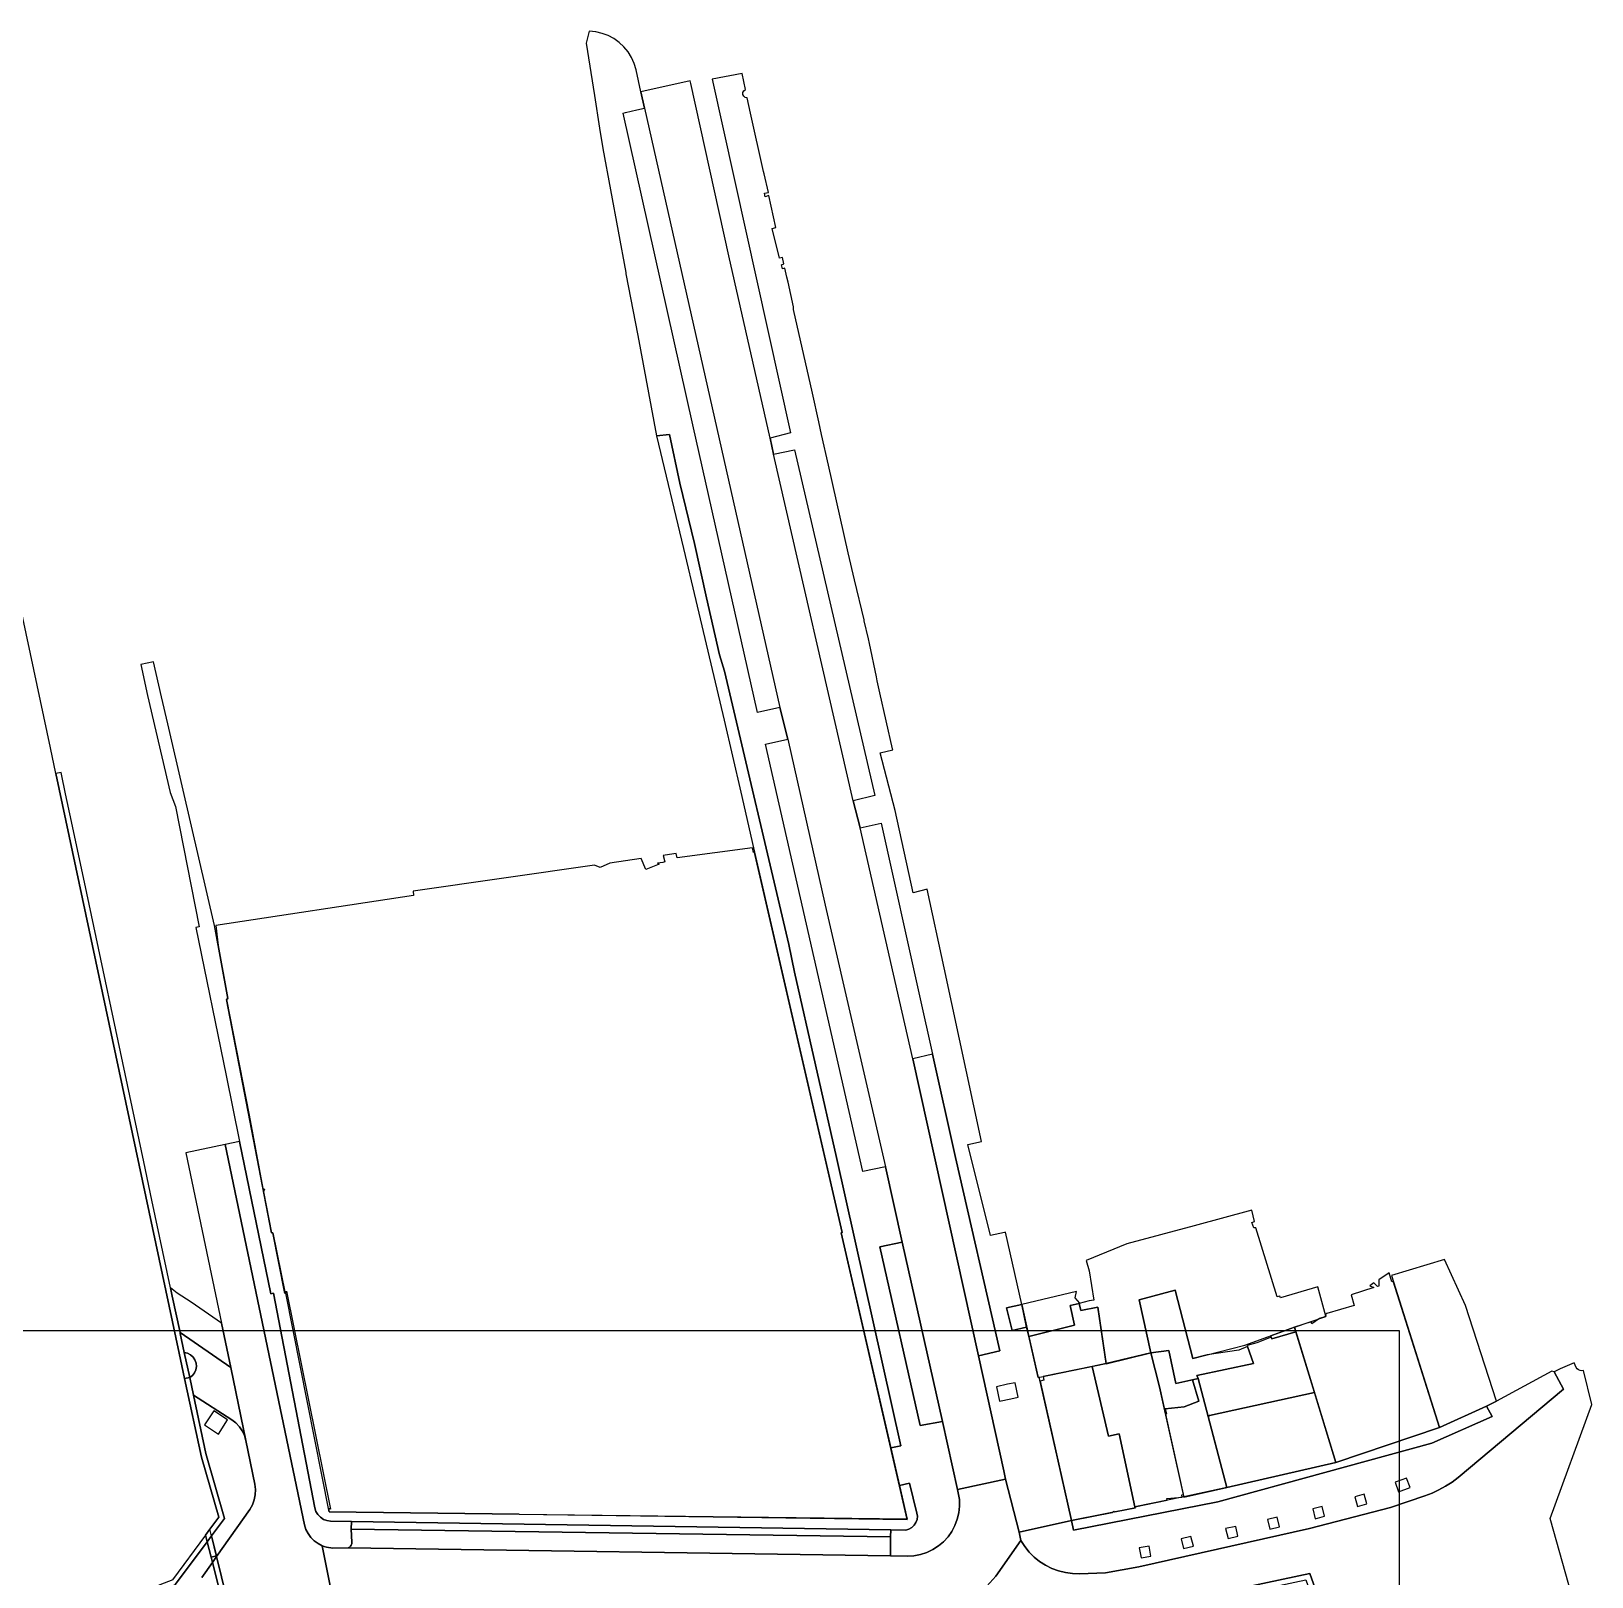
# Model space of a CAD drawing. Header units: metres. Extents: x -62 to 637, y -499 to 559.
# Drawn here: x 396.5 to 536.2, y 277 to 415.3 of the extents above; entities that cross this region are included whole.
import ezdxf

# ---------------------------------------------------------------- set-up
doc = ezdxf.new("R2010")
doc.units = ezdxf.units.M

msp = doc.modelspace()

# ---------------------------------------------------------------- linework, layer by layer
at = {"color": 7}
msp.add_lwpolyline([(0, 0), (519, 0), (519, 299), (0, 299)], close=True, dxfattribs=at)
at = {"layer": 'building_2', "color": 1}
for points in [[(419.37, 302.53), (423.3, 283.03), (423.14, 283.09), (423.2, 282.78), (440.21, 282.59), (474.93, 282.12), (469.02, 307.75), (469.11, 307.78), (461.24, 341.91), (461.17, 341.81), (461.08, 342.22), (454.34, 341.31), (454.26, 341.72), (453.27, 341.56), (453.1, 341.53), (453.24, 340.97), (453.07, 340.91), (452.59, 340.84), (452.73, 340.75), (451.55, 340.28), (451.13, 341.25), (448.3, 340.84), (447.44, 340.47), (446.93, 340.66), (430.7, 338.34), (430.74, 337.94), (413.05, 335.28), (413.26, 333.47), (414.13, 328.72), (414.02, 328.66), (416.03, 318.28), (417.27, 311.72), (417.41, 311.66), (417.32, 311.44), (418.02, 307.75), (418.15, 307.75), (419.26, 302.34), (419.37, 302.53)], [(523.03, 305.38), (518.27, 303.94), (522.57, 290.34), (526.78, 292.25), (527.68, 292.69), (524.91, 301.25), (523.03, 305.38)], [(518.3, 303.38), (518.05, 304.19), (517.13, 303.56), (517.15, 303), (517.02, 302.97), (516.68, 303.28), (516.32, 303.03), (516.69, 302.88), (514.65, 302.22), (514.92, 301.25), (512.5, 300.53), (512.38, 300.44), (512.41, 300.31), (512.3, 300.25), (511.84, 300.09), (511.14, 299.62), (511.08, 299.81), (509.59, 299.31), (513.3, 287.22), (522.57, 290.34), (518.43, 303.44), (518.3, 303.38)], [(490.31, 301.44), (490.37, 301.47), (489.95, 301.94), (490.07, 302.5), (485.18, 301.34), (485.8, 298.5), (489.89, 299.5), (489.51, 301.25), (490.31, 301.44)], [(500.5, 296.53), (498.9, 302.62), (495.69, 301.78), (496.74, 297.03), (498.34, 297.22), (498.98, 294.28), (500.96, 294.72), (500.85, 295), (505.92, 296.06), (505.4, 297.59), (504.62, 297.25), (501.77, 296.84), (500.5, 296.53)], [(491.98, 301.12), (490.47, 300.81), (490.31, 301.44), (489.51, 301.25), (489.89, 299.5), (485.8, 298.5), (486.64, 294.81), (492.74, 296.06), (491.98, 301.12)], [(505.37, 297.69), (505.4, 297.59), (505.92, 296.06), (500.85, 295), (500.96, 294.72), (501.87, 291.34), (501.98, 291.41), (511.38, 293.47), (509.71, 298.91), (507.55, 298.28), (507.51, 298.44), (506.22, 297.91), (505.37, 297.69)], [(507.51, 298.44), (507.55, 298.28), (509.71, 298.91), (509.59, 299.31), (507.47, 298.56), (507.51, 298.44)], [(498.16, 284), (499.55, 284.12), (499.5, 284.31), (499.65, 284.34), (497.52, 293.97), (496.74, 297.03), (492.74, 296.06), (491.47, 295.81), (492.93, 289.56), (493.9, 289.78), (495.3, 283.25), (498.21, 283.84), (498.16, 284)], [(498.02, 292), (499.71, 292.19), (501.02, 292.69), (500.47, 294.62), (498.98, 294.28), (498.34, 297.22), (496.74, 297.03), (497.52, 293.97), (498.06, 291.53), (498.14, 291.56), (498.02, 292)], [(493.42, 282.84), (493.5, 282.78), (495.35, 283.16), (495.3, 283.25), (493.9, 289.78), (492.93, 289.56), (491.47, 295.81), (487.09, 294.91), (487.15, 294.59), (486.83, 294.5), (489.62, 282.03), (493.27, 282.75), (493.42, 282.84)], [(503.55, 284.97), (500.98, 294.72), (500.47, 294.62), (501.02, 292.69), (499.71, 292.19), (498.02, 292), (498.14, 291.56), (498.06, 291.53), (499.7, 284.12), (503.55, 284.97)], [(501.98, 291.41), (501.87, 291.34), (503.55, 284.97), (513.3, 287.22), (511.38, 293.47), (501.98, 291.41)]]:
    msp.add_lwpolyline(points, close=True, dxfattribs=at)
at = {"layer": 'road_0', "color": 8}
for points in [[(464.24, 351.95), (463.54, 354.79), (461.52, 354.34), (455.73, 380.08), (449.52, 407.98), (449.73, 408.03), (450.72, 408.26), (451.41, 408.42), (451.09, 409.87), (450.66, 411.85), (450.49, 412.41), (450.25, 412.95), (449.95, 413.44), (449.58, 413.9), (449.15, 414.29), (448.68, 414.64), (448.16, 414.91), (447.62, 415.11), (447.05, 415.24), (446.47, 415.3), (446.19, 414.24), (446.93, 409.55), (447.4, 406.62), (447.69, 404.8), (449.74, 393.71), (449.76, 393.59), (450.82, 388.07), (452.48, 379.08), (453.64, 379.22), (454.57, 374.85), (455.9, 369.46), (456.96, 364.59), (458.14, 359.5), (458.57, 358.03), (464.33, 333.56), (464.85, 331.08), (468.6, 314.5), (474.35, 288.69), (473.46, 288.52), (474.24, 285.14), (475.14, 285.35), (475.8, 282.69), (475.84, 282.4), (475.81, 282.11), (475.71, 281.84), (475.55, 281.59), (475.33, 281.39), (475.08, 281.24), (474.8, 281.16), (473.45, 281.18), (473.44, 280.57), (473.44, 278.85), (474.93, 278.84), (475.52, 278.87), (476.11, 278.98), (476.68, 279.16), (477.21, 279.42), (477.72, 279.74), (478.17, 280.12), (478.58, 280.56), (478.92, 281.04), (479.2, 281.57), (479.41, 282.13), (479.55, 282.71), (479.61, 283.3), (479.6, 283.9), (479.43, 284.79), (478.08, 290.87), (476.08, 290.51), (472.48, 306.51), (474.47, 306.93), (472.99, 313.67), (470.97, 313.24), (462.24, 351.49), (464.24, 351.95)], [(462.96, 377.46), (462.65, 378.88), (458.96, 395.19), (455.56, 410.62), (455.51, 410.85), (451.09, 409.87), (451.41, 408.42), (463.54, 354.79), (464.24, 351.95), (467.59, 337.1), (472.99, 313.67), (474.47, 306.93), (478.08, 290.87), (479.43, 284.79), (483.74, 285.72), (483.58, 286.46), (481.3, 296.77), (475.42, 323.34), (474.23, 328.57), (470.72, 344), (470.1, 346.43), (462.96, 377.46)], [(467.27, 379.21), (467.02, 380.34), (466.44, 382.92), (464.76, 390.4), (464.74, 390.62), (464.26, 392.85), (464.16, 393.29), (463.99, 394.08), (463.76, 394.03), (463.68, 394.39), (463.9, 394.47), (463.77, 395.04), (463.5, 394.98), (462.85, 397.64), (463.18, 397.73), (462.55, 400.59), (462.21, 400.48), (462.15, 400.8), (462.5, 400.86), (462.13, 402.53), (462.08, 402.75), (460.89, 407.98), (460.61, 409.34), (460.44, 409.37), (460.3, 409.48), (460.23, 409.64), (460.23, 409.81), (460.31, 409.97), (460.45, 410.07), (460.16, 411.53), (457.47, 411), (464.48, 379.36), (462.65, 378.88), (462.96, 377.46), (464.85, 377.85), (472.03, 346.91), (470.1, 346.43), (470.72, 344), (472.61, 344.42), (476.04, 328.97), (477.19, 323.74), (479.24, 314.5), (483.23, 297.21), (481.3, 296.77), (483.58, 286.46), (483.74, 285.72), (484.94, 280.98), (489.62, 282.03), (488.38, 287.59), (486.75, 294.84), (486.64, 294.81), (485.8, 298.51), (485.62, 299.33), (484.33, 299.02), (483.81, 301.06), (485.18, 301.34), (483.74, 307.82), (483.64, 307.8), (482.37, 307.51), (480.35, 315.67), (481.59, 315.95), (478.23, 331.47), (476.72, 338.52), (475.47, 338.2), (473.85, 345.55), (472.51, 350.72), (473.64, 351), (473.62, 351.09), (472.47, 356.08), (472.25, 357.17), (472.17, 357.52), (471.56, 360.51), (471.47, 360.93), (471.09, 362.54), (471.07, 362.62), (470.21, 366.21), (469.65, 368.63), (467.89, 376.45), (467.27, 379.21)], [(477.19, 323.74), (475.42, 323.34), (481.3, 296.77), (483.23, 297.21), (479.24, 314.5), (477.19, 323.74)], [(415.18, 315.93), (413.9, 315.66), (420.99, 281.62), (421.12, 281.22), (421.31, 280.85), (421.56, 280.5), (421.86, 280.2), (422.2, 279.95), (422.58, 279.76), (422.76, 279.69), (422.95, 279.64), (423.14, 279.59), (423.33, 279.57), (423.53, 279.55), (424.88, 279.57), (425, 279.62), (425.1, 279.71), (425.17, 279.82), (425.21, 279.94), (425.23, 280.07), (425.17, 281.23), (425.18, 281.93), (423.32, 281.96), (422.99, 282.01), (422.68, 282.12), (422.41, 282.31), (422.18, 282.55), (422.01, 282.83), (421.91, 283.15), (418.21, 302.36), (417.97, 302.31), (415.18, 315.93)], [(474.47, 306.93), (472.48, 306.51), (476.08, 290.51), (478.08, 290.87), (474.47, 306.93)], [(413.55, 299.68), (410.83, 301.55), (409.6, 302.37), (408.99, 302.85), (409.15, 302.11), (409.85, 298.83), (414.38, 295.7), (413.55, 299.68)], [(414.38, 295.7), (409.85, 298.83), (409.86, 298.76), (410.23, 297.05), (410.52, 296.98), (410.79, 296.85), (411.01, 296.65), (411.18, 296.4), (411.29, 296.11), (411.31, 295.81), (411.27, 295.51), (411.15, 295.23), (410.96, 294.99), (410.72, 294.81), (411.05, 293.25), (414.48, 291.03), (414.84, 290.75), (415.16, 290.41), (415.42, 290.03), (415.62, 289.62), (415.75, 289.18), (414.38, 295.7)], [(410.23, 297.05), (410.72, 294.81), (410.96, 294.99), (411.15, 295.23), (411.27, 295.51), (411.31, 295.81), (411.29, 296.11), (411.18, 296.4), (411.01, 296.65), (410.79, 296.85), (410.52, 296.98), (410.23, 297.05)], [(532.84, 295.32), (532.61, 295.39), (527.68, 292.69), (526.78, 292.26), (527.28, 291.33), (521.87, 288.93), (502.73, 283.68), (489.82, 281.15), (489.62, 282.03), (484.94, 280.98), (485.11, 280.22), (485.45, 279.68), (485.85, 279.19), (486.29, 278.74), (486.78, 278.35), (487.31, 278.01), (487.88, 277.73), (488.47, 277.51), (489.09, 277.36), (489.71, 277.28), (490.34, 277.26), (492.68, 277.34), (495.67, 277.87), (510.93, 281.29), (518.19, 283.18), (521.27, 284.24), (521.9, 284.48), (522.52, 284.77), (523.12, 285.1), (523.7, 285.46), (524.24, 285.87), (533.68, 293.76), (532.84, 295.32)], [(415.75, 289.18), (415.62, 289.62), (415.42, 290.03), (415.16, 290.41), (414.84, 290.75), (414.48, 291.03), (411.05, 293.25), (412.15, 288.01), (413.82, 282.21), (412.66, 280.65), (413.1, 278.87), (413.12, 278.79), (416.09, 283.01), (416.32, 283.42), (416.49, 283.87), (416.58, 284.33), (416.6, 284.8), (416.55, 285.27), (415.75, 289.18)], [(473.44, 280.57), (425.17, 281.23), (425.23, 280.07), (425.21, 279.94), (425.17, 279.82), (425.1, 279.71), (425, 279.62), (424.88, 279.57), (473.44, 278.85), (473.44, 280.57)], [(425.18, 281.93), (425.17, 281.23), (473.44, 280.57), (473.45, 281.18), (425.18, 281.93)], [(484.45, 270.23), (484.94, 270.33), (484.76, 271.21), (510.62, 276.7), (514.99, 264.33), (515.49, 264.48), (514.8, 266.43), (510.97, 277.29), (484.16, 271.58), (484.45, 270.23)]]:
    msp.add_lwpolyline(points, close=True, dxfattribs=at)
for points in [[(423.75, 273.79), (422.58, 279.76), (422.2, 279.95), (421.86, 280.2), (421.56, 280.5), (421.31, 280.85), (421.12, 281.22), (420.99, 281.62), (413.9, 315.66), (413.9, 315.66), (410.36, 314.91), (413.55, 299.68), (414.38, 295.7), (415.75, 289.18), (416.55, 285.27), (416.6, 284.8), (416.58, 284.33), (416.49, 283.87), (416.32, 283.42), (416.09, 283.01), (413.12, 278.79), (414.93, 271.39)], [(535.77, 270.53), (532.46, 282.2), (536.2, 292.39), (536.2, 292.39), (535.45, 295.44), (535.3, 295.42), (535.16, 295.44), (535.02, 295.5), (534.9, 295.59), (534.81, 295.7), (534.62, 296.13), (533.38, 295.59), (532.84, 295.32), (533.68, 293.76), (524.24, 285.87), (523.7, 285.46), (523.12, 285.1), (522.52, 284.77), (521.9, 284.48), (521.27, 284.24), (518.19, 283.18), (510.93, 281.29), (495.67, 277.87), (492.68, 277.34), (490.34, 277.26), (489.71, 277.28), (489.09, 277.36), (488.47, 277.51), (487.88, 277.73), (487.31, 278.01), (486.78, 278.35), (486.29, 278.74), (485.85, 279.19), (485.45, 279.68), (485.11, 280.22), (482.87, 277.04), (482.05, 276.15)], [(482.05, 276.15), (482.87, 277.04), (485.11, 280.22), (485.11, 280.22), (484.94, 280.98), (483.74, 285.72), (479.43, 284.79), (479.6, 283.9), (479.61, 283.3), (479.55, 282.71), (479.41, 282.13), (479.2, 281.57), (478.92, 281.04), (478.58, 280.56), (478.17, 280.12), (477.72, 279.74), (477.21, 279.42), (476.68, 279.16), (476.11, 278.98), (475.52, 278.87), (474.93, 278.84), (473.44, 278.85), (424.88, 279.57), (423.53, 279.55), (423.33, 279.57), (423.14, 279.59), (422.95, 279.64), (422.76, 279.69), (422.58, 279.76), (423.75, 273.79)], [(411.81, 276.93), (412.74, 278.25), (413.12, 278.79), (413.12, 278.79), (412.66, 280.65), (412.27, 280.12), (409.44, 276.31)], [(414.93, 271.39), (413.12, 278.79), (413.12, 278.79), (412.74, 278.25), (411.81, 276.93)], [(484.16, 271.58), (510.97, 277.29), (514.8, 266.43)]]:
    msp.add_lwpolyline(points, dxfattribs=at)
at = {"layer": 'terrain_0', "color": 8}
for points in [[(453.64, 379.22), (452.48, 379.08), (454.9, 369), (456, 364.36), (458.54, 353.63), (460.03, 347.19), (461.17, 342.23), (469.11, 307.78), (469.01, 307.76), (473.46, 288.52), (474.35, 288.69), (468.6, 314.5), (464.85, 331.08), (464.33, 333.56), (458.57, 358.03), (458.14, 359.5), (456.96, 364.59), (455.9, 369.46), (454.57, 374.85), (453.64, 379.22)], [(412.93, 335.28), (410.14, 347.38), (408.76, 353.31), (408.19, 355.72), (407.46, 358.87), (406.34, 358.62), (406.94, 355.84), (408.96, 347.17), (409.45, 345.92), (411.56, 335.14), (411.26, 335.09), (413.97, 321.84), (415.18, 315.93), (417.97, 302.31), (418.21, 302.36), (421.91, 283.15), (422.01, 282.83), (422.18, 282.55), (422.41, 282.31), (422.68, 282.12), (422.99, 282.01), (423.32, 281.96), (425.18, 281.93), (473.45, 281.18), (474.8, 281.16), (475.08, 281.24), (475.33, 281.39), (475.55, 281.59), (475.71, 281.84), (475.81, 282.11), (475.84, 282.4), (475.8, 282.69), (475.14, 285.35), (474.24, 285.14), (474.93, 282.14), (440.21, 282.55), (440.21, 282.6), (423.2, 282.78), (419.33, 302.36), (419.24, 302.34), (418.15, 307.76), (418.02, 307.76), (414.02, 328.66), (414.13, 328.72), (412.93, 335.28)], [(401.5, 338.16), (400.14, 344.57), (399.61, 347.06), (399.24, 348.8), (399.2, 348.97), (398.74, 348.88), (409.78, 296.98), (410.26, 294.72), (410.72, 294.81), (410.23, 297.05), (409.86, 298.76), (409.85, 298.83), (409.15, 302.11), (408.99, 302.85), (407.33, 310.68), (406.6, 314.11), (405.35, 320.01), (401.5, 338.16)], [(505.77, 309.78), (500.62, 308.39), (494.58, 306.77), (490.96, 305.3), (491.2, 304.35), (491.64, 301.73), (491.2, 301.69), (490.31, 301.44), (490.47, 300.8), (491.98, 301.12), (492.74, 296.05), (496.74, 297.03), (495.69, 301.77), (498.9, 302.64), (500.5, 296.52), (505.16, 297.72), (509.58, 299.31), (512.3, 300.25), (512.41, 300.32), (511.68, 302.93), (508.34, 301.95), (508.29, 302.11), (508.04, 302.03), (506.12, 308.22), (505.96, 308.2), (505.77, 308.69), (506, 308.78), (505.77, 309.78)], [(485.18, 301.34), (483.81, 301.06), (484.33, 299.02), (485.62, 299.33), (485.18, 301.34)], [(411.05, 293.25), (410.72, 294.81), (410.26, 294.72), (411.76, 287.69), (413.31, 282.33), (412.52, 281.25), (412.12, 280.71), (412.27, 280.12), (412.62, 278.75), (413.1, 278.87), (412.66, 280.65), (413.82, 282.21), (412.15, 288.01), (411.05, 293.25)], [(526.78, 292.26), (522.57, 290.35), (513.3, 287.22), (503.54, 284.96), (499.7, 284.14), (495.3, 283.25), (495.35, 283.15), (489.62, 282.03), (489.82, 281.15), (502.73, 283.68), (521.87, 288.93), (527.28, 291.33), (526.78, 292.26)], [(412.27, 280.12), (412.66, 280.65), (412.52, 281.25), (412.12, 280.71), (409.18, 276.72), (409.04, 276.66), (408.2, 276.31), (407.99, 276.22), (403.33, 274.28), (403.13, 274.2), (402.18, 273.8), (397.96, 274.85), (397.5, 274.97), (397.63, 274.43), (398.1, 274.32), (402.16, 273.34), (402.26, 273.31), (403.45, 273.81), (408.11, 275.75), (409.36, 276.27), (409.44, 276.31), (412.27, 280.12)], [(413.12, 278.79), (413.1, 278.87), (412.62, 278.75), (412.74, 278.25), (414.44, 271.52), (414.81, 270.02), (415.23, 270.12), (414.93, 271.39), (413.12, 278.79)]]:
    msp.add_lwpolyline(points, close=True, dxfattribs=at)
at = {"layer": 'terrain_1', "color": 7}
msp.add_lwpolyline([(483.92, 294.21), (482.92, 293.98), (483.2, 292.7), (484.21, 292.92), (484.86, 293.07), (484.58, 294.35), (483.92, 294.21)], close=True, dxfattribs=at)
at = {"layer": 'terrain_6', "color": 33}
for points in [[(414.1, 291.02), (412.86, 291.84), (412.05, 290.57), (413.28, 289.76), (414.1, 291.02)], [(519.63, 285.82), (518.6, 285.44), (518.91, 284.59), (519.95, 284.98), (519.63, 285.82)], [(515.83, 284.38), (514.98, 284.14), (515.22, 283.27), (516.08, 283.52), (515.83, 284.38)], [(508.05, 282.32), (507.17, 282.12), (507.37, 281.25), (508.25, 281.44), (508.05, 282.32)], [(512.06, 283.27), (511.23, 283.05), (511.43, 282.17), (512.29, 282.41), (512.06, 283.27)], [(504.33, 281.49), (503.42, 281.29), (503.64, 280.41), (504.52, 280.61), (504.33, 281.49)], [(496.59, 279.71), (495.7, 279.56), (495.86, 278.67), (496.74, 278.83), (496.59, 279.71)], [(500.32, 280.6), (499.46, 280.38), (499.66, 279.51), (500.54, 279.72), (500.32, 280.6)]]:
    msp.add_lwpolyline(points, close=True, dxfattribs=at)
at = {"layer": 'water', "color": 5}
msp.add_lwpolyline([(414.44, 271.52), (412.74, 278.25), (412.62, 278.75), (412.27, 280.12), (412.12, 280.71), (412.52, 281.25), (413.31, 282.33), (411.76, 287.69), (410.26, 294.72), (409.78, 296.98), (398.74, 348.88), (398.74, 348.88), (398.26, 351.16), (390.58, 387.06)], dxfattribs=at)

doc.saveas('drawing.dxf')
